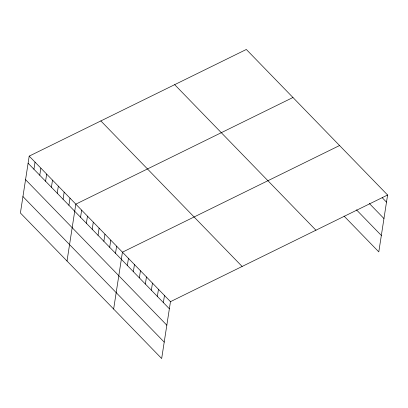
<?xml version="1.0" encoding="UTF-8"?>
<svg xmlns="http://www.w3.org/2000/svg" width="408" height="408" viewBox="0 0 408 408"><rect width="100%" height="100%" fill="white"/><g stroke="black" fill="none" stroke-linecap="round" stroke-linejoin="round"><path stroke-width="0.61" d="M29.203 156.121L20.4 212.991L161.67 358.535L170.473 301.665L29.203 156.121L246.33 49.465L387.6 195.009L378.797 251.879L344.056 216.092M33.93 169.238L35.032 162.124M39.76 175.246L40.861 168.127M45.584 181.249L46.685 174.134M51.413 187.252L52.515 180.137M57.237 193.254L58.339 186.14M63.067 199.257L64.168 192.143M68.896 205.265L69.998 198.145M67.019 261.018L75.822 204.153L292.949 97.497M80.549 217.27L81.651 210.156M86.379 223.273L87.48 216.158M92.203 229.276L93.304 222.161M98.032 235.283L99.134 228.164M103.856 241.286L104.958 234.172M109.686 247.289L110.787 240.174M115.515 253.291L116.617 246.177M113.638 309.05L122.441 252.18L339.568 145.523M127.347 265.481L128.449 258.366M133.35 271.667L134.451 264.552M139.352 277.853L140.454 270.739M145.355 284.039L146.457 276.925M151.363 290.226L152.464 283.111M157.366 296.412L158.467 289.292M163.368 302.593L164.47 295.479M170.473 301.665L387.6 195.009M382.209 197.707L386.498 202.123M369.378 203.521L383.959 218.545M356.465 209.834L381.337 235.462M174.68 84.66L315.95 230.204M100.858 120.926L242.128 266.47M28.101 163.236L169.371 308.78M25.561 179.658L166.831 325.202M22.94 196.569L164.215 342.118"/></g></svg>
